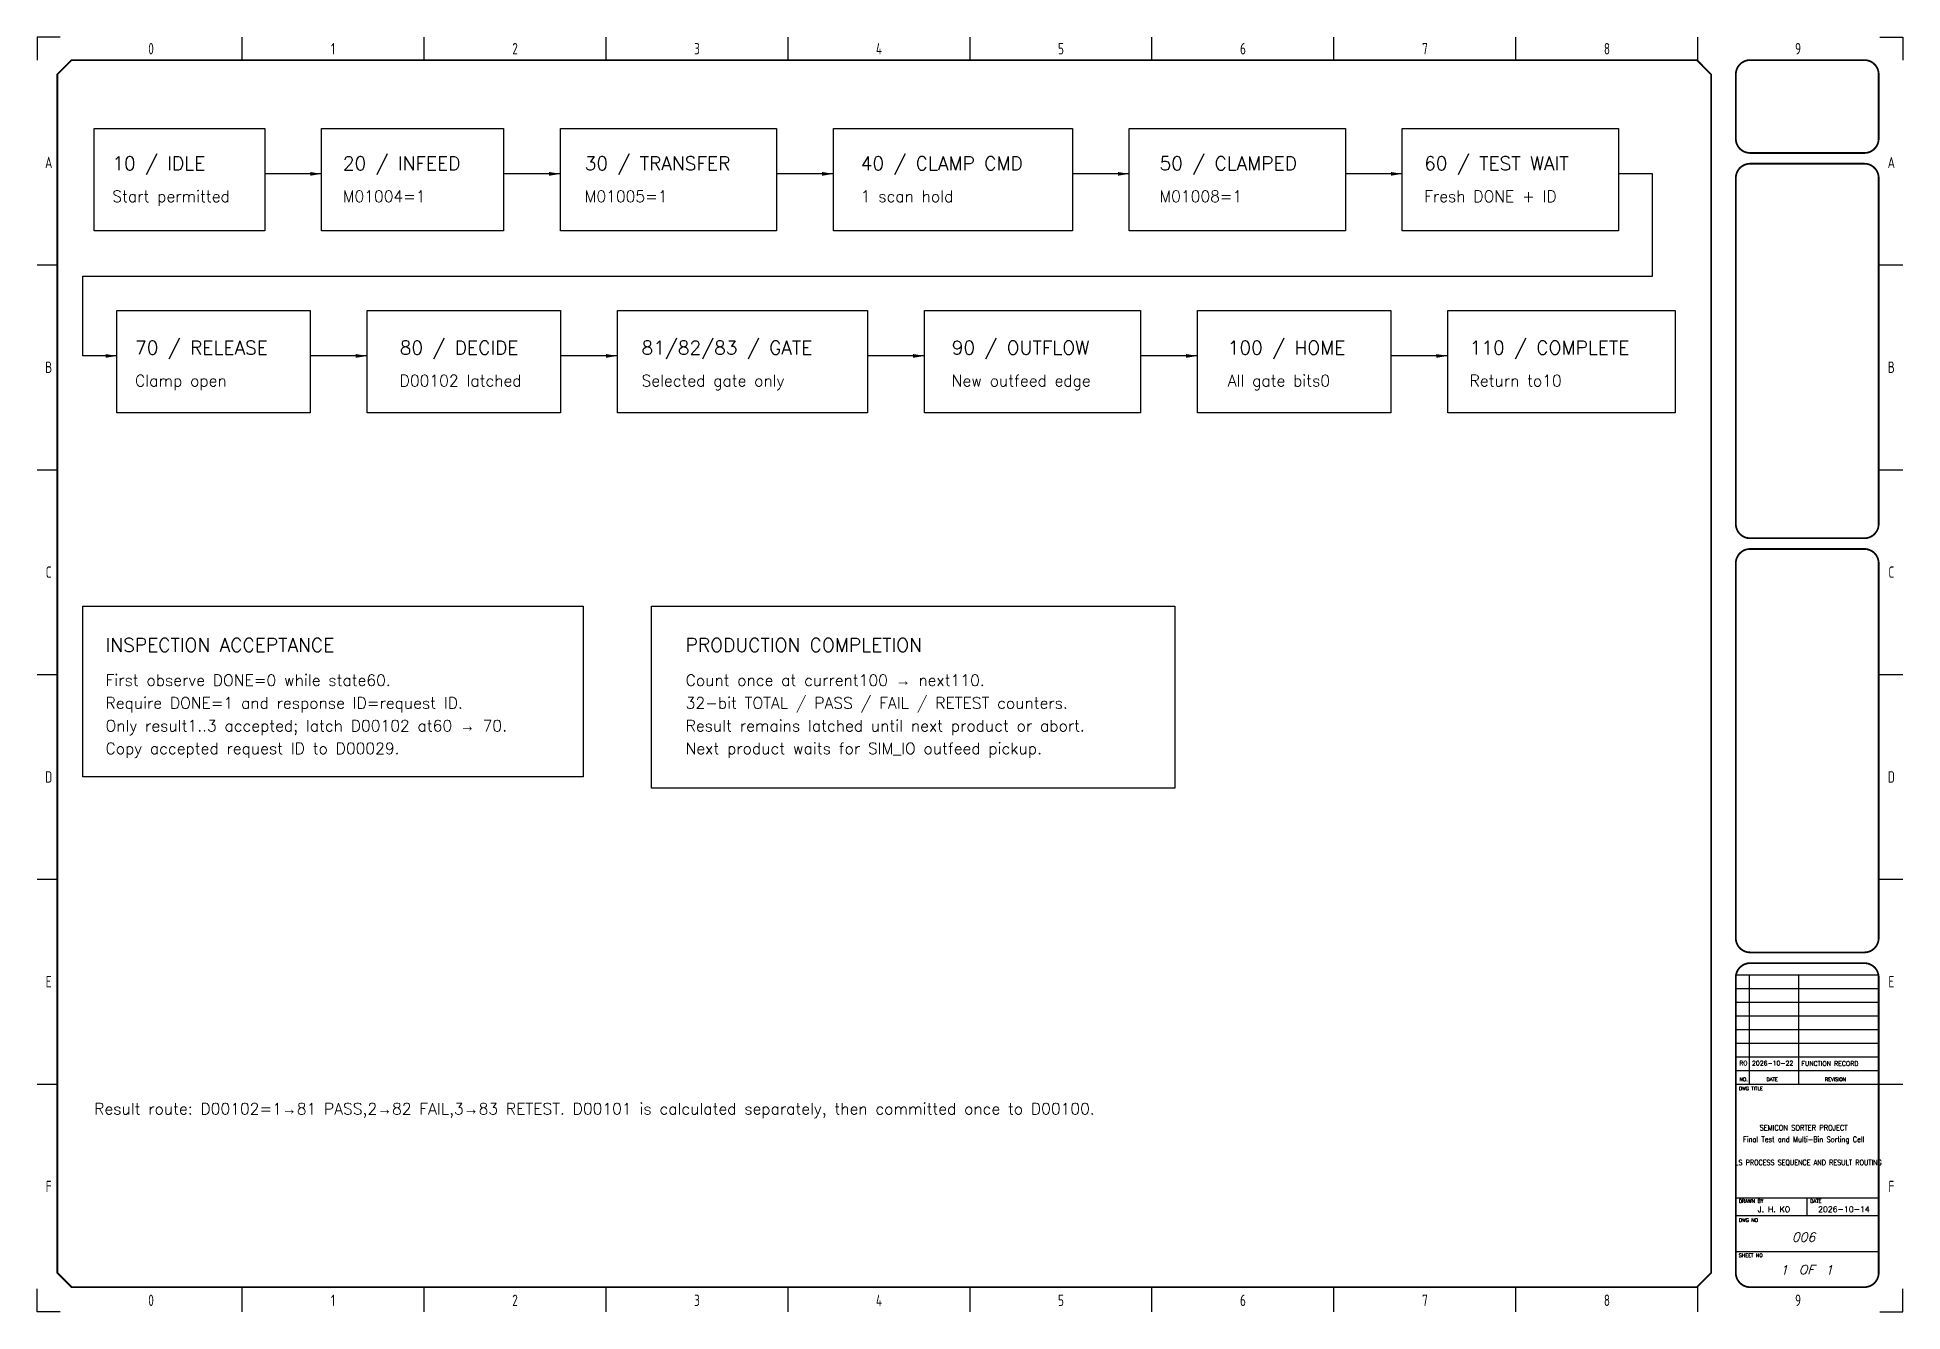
# Model space of a CAD drawing. Extents: x 5 to 415, y 5 to 285.
import ezdxf
from ezdxf.enums import TextEntityAlignment as Align

# ---------------------------------------------------------------- set-up
doc = ezdxf.new("R2010")
doc.units = 0
doc.header["$LTSCALE"] = 10
for name, color, linetype in [('SYMS', 7, 'Continuous'), ('TEXT', 7, 'Continuous'), ('TITLE', 7, 'Continuous'), ('Title blocks', 7, 'Continuous')]:
    doc.layers.add(name, color=color, linetype=linetype)
doc.styles.add('ISO8', font='ISO8.shx', dxfattribs={"width": 0.8})
doc.styles.add('ITALIC', font='ITALIC')
doc.styles.add('ROMANS', font='romans')
doc.dimstyles.get("Standard").update_dxf_attribs({"dimtxt": 0.18, "dimasz": 0.18, "dimexe": 0.18, "dimexo": 0.0625, "dimgap": 0.09, "dimtad": 0, "dimtih": 1, "dimtoh": 1, "dimdec": 4, "dimzin": 0, "dimdsep": 46, "dimtxsty": 'Standard', "dimcen": 0.09, "dimadec": 0, "dimazin": 0, "dimtfac": 1, "dimtdec": 4, "dimtofl": 0, "dimtmove": 0, "dimatfit": 3, "dimfxl": 1, "dimtolj": 1, "dimtzin": 0, "dimarcsym": 0})

# ---------------------------------------------------------------- blocks, each defined once
blk = doc.blocks.new('Title_blocks_A3')
at = {"layer": 'TITLE'}
for p, q in [((372.89, 276.86), (372.89, 259.33)), ((378.33, 79), (409.73, 79)), ((381.28, 79), (381.28, 55)), ((392.12, 79), (392.12, 55)), ((378.33, 76), (409.73, 76)), ((378.32, 73), (409.73, 73)), ((378.32, 70), (409.73, 70)), ((378.32, 67), (409.73, 67)), ((378.32, 64), (409.73, 64)), ((378.32, 61), (409.72, 61)), ((378.32, 58), (409.72, 58)), ((378.32, 55), (409.72, 55)), ((372.89, 13.53), (372.89, 37.81)), ((378.32, 30.02), (409.72, 30.02)), ((394.02, 26.1), (394.02, 30.02)), ((378.32, 26.1), (409.72, 26.1)), ((378.32, 18.24), (409.72, 18.24))]:
    blk.add_line(p, q, dxfattribs=at)
at = {"layer": 'TITLE', "const_width": 0.392}
blk.add_lwpolyline([(372.89, 13.53), (372.89, 276.86), (369.75, 280), (12.53, 280), (9.39, 276.86), (9.39, 13.53), (12.53, 10.39), (369.75, 10.39)], close=True, dxfattribs=at)
for points in [[(381.46, 280, 0.414214), (378.32, 276.86, 0.414214)], [(409.72, 276.86, 0.414214), (406.58, 280, 0.414214)], [(378.32, 262.73, 0.414214), (381.46, 259.59, 0.414214)], [(406.58, 259.59, 0.414214), (409.72, 262.73, 0.414214)], [(381.46, 257.23, 0.414214), (378.32, 254.09, 0.414214)], [(409.72, 254.09, 0.414214), (406.58, 257.23, 0.414214)], [(378.32, 178.08, 0.414214), (381.46, 174.94, 0.414214)], [(406.58, 174.94, 0.414214), (409.72, 178.08, 0.414214)], [(381.46, 172.58, 0.414214), (378.32, 169.44, 0.414214)], [(409.72, 169.44, 0.414214), (406.58, 172.58, 0.414214)], [(378.32, 87.08, 0.414214), (381.46, 83.94, 0.414214)], [(406.58, 83.94, 0.414214), (409.72, 87.08, 0.414214)], [(381.46, 81.58, 0.414214), (378.32, 78.44, 0.414214)], [(409.72, 78.44, 0.414214), (406.58, 81.58, 0.414214)], [(378.32, 13.53, 0.414214), (381.46, 10.39, 0.414214)], [(406.58, 10.39, 0.414214), (409.72, 13.53, 0.414214)]]:
    blk.add_lwpolyline(points, format="xyb", dxfattribs=at)
for points in [[(406.58, 280), (381.46, 280)], [(378.32, 276.86), (378.32, 262.73)], [(409.72, 276.86), (409.72, 262.73)], [(406.58, 259.59), (381.46, 259.59)], [(378.32, 254.09), (378.32, 178.08)], [(406.58, 257.23), (381.46, 257.23)], [(409.72, 254.09), (409.72, 178.08)], [(381.46, 174.94), (406.58, 174.94)], [(381.46, 172.58), (406.58, 172.58)], [(381.46, 83.94), (406.58, 83.94)], [(378.32, 78.44), (378.32, 13.53)], [(381.46, 81.58), (406.58, 81.58)], [(409.72, 78.44), (409.72, 13.53)], [(381.46, 10.39), (406.58, 10.39)]]:
    blk.add_lwpolyline(points, dxfattribs=at)
at = {"layer": 'TITLE', "color": 7, "const_width": 0.392}
for points in [[(378.32, 169.44), (378.32, 87.08)], [(409.72, 169.44), (409.72, 87.08)]]:
    blk.add_lwpolyline(points, dxfattribs=at)
at = {"layer": 'Title blocks', "color": 7}
for p, q in [((50, 280), (50, 285)), ((90, 280), (90, 285)), ((130, 280), (130, 285)), ((170, 280), (170, 285)), ((250, 280), (250, 285)), ((290, 280), (290, 285)), ((330, 280), (330, 285)), ((370, 280), (370, 285)), ((5, 235), (9.39, 235)), ((410, 235), (415, 235)), ((5, 190), (9.39, 190)), ((410, 190), (415, 190)), ((5, 100), (9.39, 100)), ((410, 100), (415, 100)), ((5, 55), (9.39, 55)), ((410, 55), (415, 55)), ((50, 5), (50, 10.39)), ((90, 5), (90, 10.39)), ((130, 5), (130, 10.39)), ((170, 5), (170, 10.39)), ((250, 5), (250, 10.39)), ((290, 5), (290, 10.39)), ((330, 5), (330, 10.39)), ((370, 5), (370, 10.64))]:
    blk.add_line(p, q, dxfattribs=at)
at = {"layer": 'Title blocks', "color": 2}
for p, q in [((210, 280), (210, 285)), ((5, 145), (9.39, 145)), ((410, 145), (415, 145)), ((210, 5), (210, 10.39))]:
    blk.add_line(p, q, dxfattribs=at)
at = {"layer": 'Title blocks'}
for points in [[(10, 285), (5, 285), (5, 280)], [(410, 285), (415, 285), (415, 280)], [(10, 5), (5, 5), (5, 10)], [(410, 5), (415, 5), (415, 10)]]:
    blk.add_lwpolyline(points, dxfattribs=at)
at = {"layer": 'TITLE', "color": 1, "style": 'ROMANS'}
for s, p in [('DWG TITLE', (378.97, 53.64)), ('DRAWN BY', (378.97, 28.91)), ('DATE', (394.67, 28.91)), ('DWG NO', (378.97, 24.72)), ('SHEET NO', (378.97, 17))]:
    blk.add_text(s, height=0.785, dxfattribs=at).set_placement(p)
at = {"layer": 'TITLE', "color": 1}
for s, height, style, p in [('NO.', 0.785, 'ROMANS', (380.02, 56.04)), ('DATE', 0.785, 'ROMANS', (386.32, 56.04)), ('REVISION', 0.785, 'ROMANS', (400.23, 56.04)), ('OF', 2, 'ITALIC', (393.89, 14.25))]:
    blk.add_text(s, height=height, dxfattribs=dict(at, style=style)).set_placement(p, align=Align.MIDDLE)
at = {"layer": 'TITLE', "color": 1, "style": 'ROMANS', "width": 0.8}
for tag, p in [('TITLE#1', (393.23, 44.81)), ('TITLE#2', (393.23, 42.27)), ('TITLE#3', (393.23, 39.73)), ('TITLE#4', (393.23, 37.18))]:
    blk.add_attdef(tag, text='', height=1.2, dxfattribs=at).set_placement(p, align=Align.CENTER)
at = {"layer": 'TITLE', "color": 1}
for tag, p, height, style in [('DRAWNBY', (383.14, 26.88), 1.25, 'ROMANS'), ('DATE', (396.4, 26.88), 1.25, 'ROMANS'), ('SHTS', (397.95, 13.15), 2, 'ITALIC')]:
    blk.add_attdef(tag, p, '', height=height, dxfattribs=dict(at, style=style))
at = {"layer": 'TITLE', "color": 1, "style": 'ITALIC'}
blk.add_attdef('DWG#', text='', height=2, dxfattribs=at).set_placement((393.23, 20.38), align=Align.CENTER)
blk.add_attdef('SH#', text='', height=2, dxfattribs=at).set_placement((389.77, 13.15), align=Align.RIGHT)
at = {"layer": 'TITLE', "color": 7, "flags": 9}
blk.add_attdef('WD_TB', (381.46, 10.39), '', height=1.57, dxfattribs=at)
at = {"layer": 'Title blocks', "style": 'ISO8', "width": 0.8}
for s, p in [('0', (30, 282.5)), ('1', (70, 282.5)), ('2', (110, 282.5)), ('3', (150, 282.5)), ('4', (190, 282.5)), ('5', (230, 282.5)), ('6', (270, 282.5)), ('7', (310, 282.5)), ('8', (350, 282.5)), ('9', (392, 282.5)), ('A', (7.5, 257.5)), ('A', (412.5, 257.5)), ('B', (7.5, 212.5)), ('B', (412.5, 212.5)), ('C', (7.5, 167.5)), ('C', (412.5, 167.5)), ('D', (7.5, 122.5)), ('D', (412.5, 122.5)), ('E', (7.5, 77.5)), ('E', (412.5, 77.5)), ('F', (7.5, 32.5)), ('F', (412.5, 32.5)), ('0', (30, 7.5)), ('1', (70, 7.5)), ('2', (110, 7.5)), ('3', (150, 7.5)), ('4', (190, 7.5)), ('5', (230, 7.5)), ('6', (270, 7.5)), ('7', (310, 7.5)), ('8', (350, 7.5)), ('9', (392, 7.5))]:
    blk.add_text(s, height=2.5, dxfattribs=at).set_placement(p, align=Align.MIDDLE)

msp = doc.modelspace()

# ---------------------------------------------------------------- linework, layer by layer
for points in [[(17.5, 265), (55, 265), (55, 242.5), (17.5, 242.5)], [(67.5, 265), (107.5, 265), (107.5, 242.5), (67.5, 242.5)], [(120, 265), (167.5, 265), (167.5, 242.5), (120, 242.5)], [(180, 265), (232.5, 265), (232.5, 242.5), (180, 242.5)], [(245, 265), (292.5, 265), (292.5, 242.5), (245, 242.5)], [(305, 265), (352.5, 265), (352.5, 242.5), (305, 242.5)], [(22.5, 225), (65, 225), (65, 202.5), (22.5, 202.5)], [(77.5, 225), (120, 225), (120, 202.5), (77.5, 202.5)], [(132.5, 225), (187.5, 225), (187.5, 202.5), (132.5, 202.5)], [(200, 225), (247.5, 225), (247.5, 202.5), (200, 202.5)], [(260, 225), (302.5, 225), (302.5, 202.5), (260, 202.5)], [(315, 225), (365, 225), (365, 202.5), (315, 202.5)], [(15, 160), (125, 160), (125, 122.5), (15, 122.5)], [(140, 160), (255, 160), (255, 120), (140, 120)]]:
    msp.add_lwpolyline(points, close=True)

# ---------------------------------------------------------------- block references
at = {"layer": 'SYMS'}
ref = msp.add_blockref('Title_blocks_A3', (0, 0), dxfattribs=at)
ref.add_attrib('TITLE#1', 'SEMICON SORTER PROJECT', dxfattribs={"layer": 'TITLE', "color": 1, "height": 1.2, "style": 'ROMANS', "width": 0.8}).set_placement((393.23, 44.81), align=Align.CENTER)
ref.add_attrib('DATE', '2026-10-14', (396.4, 26.88), dxfattribs={"layer": 'TITLE', "color": 1, "height": 1.25, "style": 'ROMANS'})
ref.add_attrib('DRAWNBY', 'J. H. KO', (383.14, 26.88), dxfattribs={"layer": 'TITLE', "color": 1, "height": 1.25, "style": 'ROMANS'})
ref.add_attrib('SH#', '1', dxfattribs={"layer": 'TITLE', "color": 1, "height": 2, "style": 'ITALIC'}).set_placement((389.77, 13.15), align=Align.RIGHT)
ref.add_attrib('TITLE#2', 'Final Test and Multi-Bin Sorting Cell', dxfattribs={"layer": 'TITLE', "color": 1, "height": 1.2, "style": 'ROMANS', "width": 0.8}).set_placement((393.23, 42.27), align=Align.CENTER)
ref.add_attrib('TITLE#4', 'LS PROCESS SEQUENCE AND RESULT ROUTING', dxfattribs={"layer": 'TITLE', "color": 1, "height": 1.2, "style": 'ROMANS', "width": 0.7}).set_placement((394.28, 37.18), align=Align.CENTER)
ref.add_attrib('DWG#', '006', dxfattribs={"layer": 'TITLE', "color": 1, "height": 2, "style": 'ITALIC'}).set_placement((393.23, 20.38), align=Align.CENTER)
ref.add_attrib('SHTS', '1', (397.95, 13.15), dxfattribs={"layer": 'TITLE', "color": 1, "height": 2, "style": 'ITALIC'})

# ---------------------------------------------------------------- texts
at = {"char_height": 2.5, "attachment_point": 1, "style": 'ROMANS'}
for s, insert, width in [('First observe DONE=0 while state60.', (20, 145), 83.5625), ('Require DONE=1 and response ID=request ID.', (20, 140), 103.25), ('{\\Fromans|c0;Only result1..3 accepted; latch D00102 at60 \\fGulim|b0|i0|c129|p50;→\\Fromans|c0; 70.}', (20, 135), 115.5), ('Copy accepted request ID to D00029.', (20, 130), 87.0625)]:
    msp.add_mtext(s, dxfattribs=dict(at, insert=insert, width=width))
at = {"attachment_point": 1}
for s, insert, char_height, width in [('{\\Fromans|c0;Count once at current100 \\fGulim|b0|i0|c129|p50;→\\Fromans|c129; \\Fromans|c0;next110.}', (147.5, 145), 2.5, 84.8336), ('{\\Fromans|c129;2026-10-22}', (381.87, 60.09), 1, 22.575), ('{\\Fromans|c0;FUNCTION RECORD}', (392.76, 60.02), 1, 22.575), ('{\\Fromans|c0;Result route: D00102=1\\fGulim|b0|i0|c129|p50;→\\Fromans|c0;81 PASS,2\\fGulim|b0|i0|c129|p50;→\\Fromans|c0;82 FAIL,3\\fGulim|b0|i0|c129|p50;→\\Fromans|c0;83 RETEST. D00101 is calculated separately, then committed once to D00100.}', (17.5, 50.83), 2.5, 280.6752)]:
    msp.add_mtext(s, dxfattribs=dict(at, insert=insert, char_height=char_height, width=width))
at = {"insert": (379.09, 60.12), "char_height": 1, "attachment_point": 1}
msp.add_mtext_dynamic_manual_height_columns('{\\Fromans|c129;R0}', width=2.5, gutter_width=12.5, heights=[0], dxfattribs=at)
at = {"layer": 'TEXT', "style": 'ROMANS'}
for s, height, p in [('10 / IDLE', 3, (21.48, 255.81)), ('20 / INFEED', 3, (72.15, 255.81)), ('30 / TRANSFER', 3, (125.31, 255.81)), ('40 / CLAMP CMD', 3, (185.98, 255.81)), ('50 / CLAMPED', 3, (251.65, 255.81)), ('60 / TEST WAIT', 3, (309.81, 255.81)), ('Start permitted', 2.5, (21.48, 248.81)), ('M01004=1', 2.5, (72.15, 248.81)), ('M01005=1', 2.5, (125.31, 248.81)), ('1 scan hold', 2.5, (185.98, 248.81)), ('M01008=1', 2.5, (251.65, 248.81)), ('Fresh DONE + ID', 2.5, (309.81, 248.81)), ('70 / RELEASE', 3, (26.48, 215.31)), ('80 / DECIDE', 3, (84.65, 215.31)), ('81/82/83 / GATE', 3, (137.81, 215.31)), ('90 / OUTFLOW', 3, (205.98, 215.31)), ('100 / HOME', 3, (266.65, 215.31)), ('110 / COMPLETE', 3, (319.81, 215.31)), ('Clamp open', 2.5, (26.48, 208.31)), ('D00102 latched', 2.5, (84.65, 208.31)), ('Selected gate only', 2.5, (137.81, 208.31)), ('New outfeed edge', 2.5, (205.98, 208.31)), ('All gate bits0', 2.5, (266.65, 208.31)), ('Return to10', 2.5, (319.81, 208.31)), ('INSPECTION ACCEPTANCE', 3, (20, 150)), ('PRODUCTION COMPLETION', 3, (147.5, 150)), ('32-bit TOTAL / PASS / FAIL / RETEST counters.', 2.5, (147.5, 137.5)), ('Result remains latched until next product or abort.', 2.5, (147.5, 132.5)), ('Next product waits for SIM_IO outfeed pickup.', 2.5, (147.5, 127.5))]:
    msp.add_text(s, height=height, dxfattribs=at).set_placement(p)

# ---------------------------------------------------------------- leaders
for points in [[(22.5, 215), (15, 215), (15, 232.5), (360, 232.5), (360, 255), (352.5, 255)], [(67.5, 255), (55, 255)], [(120, 255), (107.5, 255)], [(180, 255), (167.5, 255)], [(245, 255), (232.5, 255)], [(305, 255), (292.5, 255)], [(77.5, 215), (65, 215)], [(132.5, 215), (120, 215)], [(200, 215), (187.5, 215)], [(260, 215), (247.5, 215)], [(315, 215), (302.5, 215)]]:
    msp.add_leader(points, dimstyle='Standard', override={"dimtxt": 2.5, "dimasz": 2.5, "dimexe": 1.25, "dimexo": 0.625, "dimgap": 0.625, "dimtad": 1, "dimtih": 0, "dimtoh": 0, "dimdec": 2, "dimzin": 8, "dimdsep": 44, "dimcen": 2.5, "dimtdec": 2, "dimtofl": 1, "dimtolj": 0, "dimtzin": 8})

doc.saveas('drawing.dxf')
